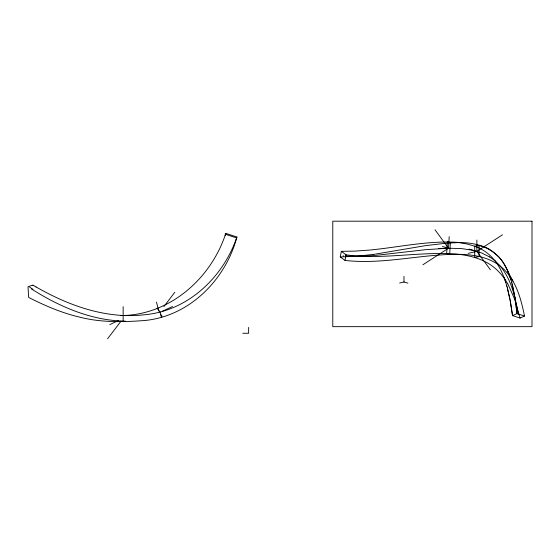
<?xml version="1.0" encoding="UTF-8"?>
<svg xmlns="http://www.w3.org/2000/svg" width="560" height="560" viewBox="0 0 560 560"><rect width="100%" height="100%" fill="white"/><g stroke="black" fill="none" stroke-linecap="round" stroke-linejoin="round"><path stroke-width="0.84" d="M449.204 236.621L448.511 248.206L422.898 264.775M509.985 299.362L507.325 287.798L510.307 301.056L512.547 315.637L520.093 318.08L524.503 316.05C521.213 299.684 516.628 282.303 504.595 270.004A46.578 46.578 0 0 0 502.929 268.401L498.946 265.146A46.186 46.186 0 0 0 496.23 263.319C483.49 255.416 468.034 254.156 453.383 254.31C417.193 255.157 381.297 264.544 345.016 260.421L340.277 256.928L341.32 251.342L355.25 251.111L370.265 250.005M345.016 260.421L346.066 254.835L341.32 251.342M32.921 285.145L28 286.65L28.686 297.416A106.701 18.739 16.3 0 0 32.452 299.341C47.418 306.712 62.93 313.194 79.212 317.023C100.611 322.63 123.025 322.168 144.879 320.488C189.742 316.12 225.743 279.482 236.908 236.999L225.792 233.373L225.183 235.494M225.792 233.373C211.246 278.376 169.792 315.294 120.981 315.567M236.908 236.999C223.384 277.151 187.971 310.961 144.55 314.748C106.365 319.284 68.768 305.683 36.085 286.965M107.555 338.807L121.065 321.104M163.898 306.565L174.811 292.264M502.495 234.787L476.882 251.356L468.174 253.365M109.837 324.576L118.447 320.572M162.351 311.234L172.529 306.502M512.988 281.176C508.291 273.161 505.421 263.963 498.904 257.117C492.646 251.069 483.847 243.677 474.705 246.197L467.033 243.978L458.864 242.599L447.286 243.075L425.502 245.637L375.599 254.065M399.616 283.01L403.97 282.009L407.89 283.122M374.899 254.177L374.08 254.296M373.268 254.415L373.674 254.352M372.862 254.471L356.405 256.277L340.277 256.928M370.909 249.942C401.009 246.953 431.179 239.869 461.58 242.662M125.447 321.16C91.651 320.698 59.493 306.789 31.36 288.869M438.48 248.451L448.021 248.22M242.767 333.263L248.633 333.263L248.633 327.404M461.783 242.669C479.038 242.648 497.441 250.131 505.4 266.287A59.997 59.997 0 0 1 507.528 270.529L511.182 280.539M345.842 256.025L345.338 256.004M343.665 255.913L343.168 255.878M346.066 254.835C382.375 259.854 418.796 251.461 455.182 254.002C470.806 255.234 487.165 259.721 498.351 271.348A55.951 55.951 0 0 1 501.725 275.072L503.552 277.403A61.908 61.908 0 0 1 504.595 278.845L507.787 283.864M469.035 249.123L476.497 251.244M442.498 246.463L448.511 248.206L461.762 248.619L472.129 250.18L481.369 252.854L489.615 256.942M524.503 316.05L516.964 313.614L512.547 315.637L510.146 300.209M225.127 234.178L236.243 237.804M157.073 308.273L159.985 311.822L161.364 317.114M160.678 314.468L162.127 316.246M494.893 260.736L492.513 257.929A44.03 44.03 0 0 0 478.471 247.751L474.705 246.197L474.705 257.523L479.059 256.515L479.059 245.189M490.392 269.794L476.882 251.356L476.882 240.03M435.001 229.768L448.511 248.206L425.572 249.676L378.168 255.094A221.942 221.942 0 0 1 345.842 256.067M507.906 284.074L514.689 299.271L520.093 318.08M507.528 270.515L510.951 279.734M505.708 282.156L504.119 277.557A83.356 83.356 0 0 1 505.708 282.163L507.227 287.434M511.273 280.861L511.819 282.842L511.714 282.457M506.828 285.964L506.933 286.328M511.917 283.227L514.948 297.577L516.964 313.614L516.88 312.669M156.464 302.113L158.795 311.066M518.28 314.251C515.074 296.289 510.923 276.99 497.77 263.452A44.632 44.632 0 0 0 489.615 256.949M512.12 283.99L512.218 284.375M512.505 285.53L513.065 287.931M513.247 288.736L515.158 298.879M515.438 300.685L515.571 301.588M515.704 302.491L516.061 305.207M516.173 306.11L516.397 307.986M516.502 308.917L516.6 309.855M516.698 310.793L516.789 311.731M403.97 276.339L403.97 282.009M123.144 306.663L123.144 321.314M32.977 289.289A105.462 16.394 22.1 0 1 29.561 287.077M36.134 286.979A104.517 10.598 21.9 0 1 32.963 285.159M494.977 260.673A64.358 64.358 0 0 1 504.028 277.592M447.356 241.976L446.663 253.561L449.673 254.436L450.366 242.851L447.356 241.976M532 221.193L332.78 221.193L332.78 326.662L532 326.662L532 221.193"/></g></svg>
